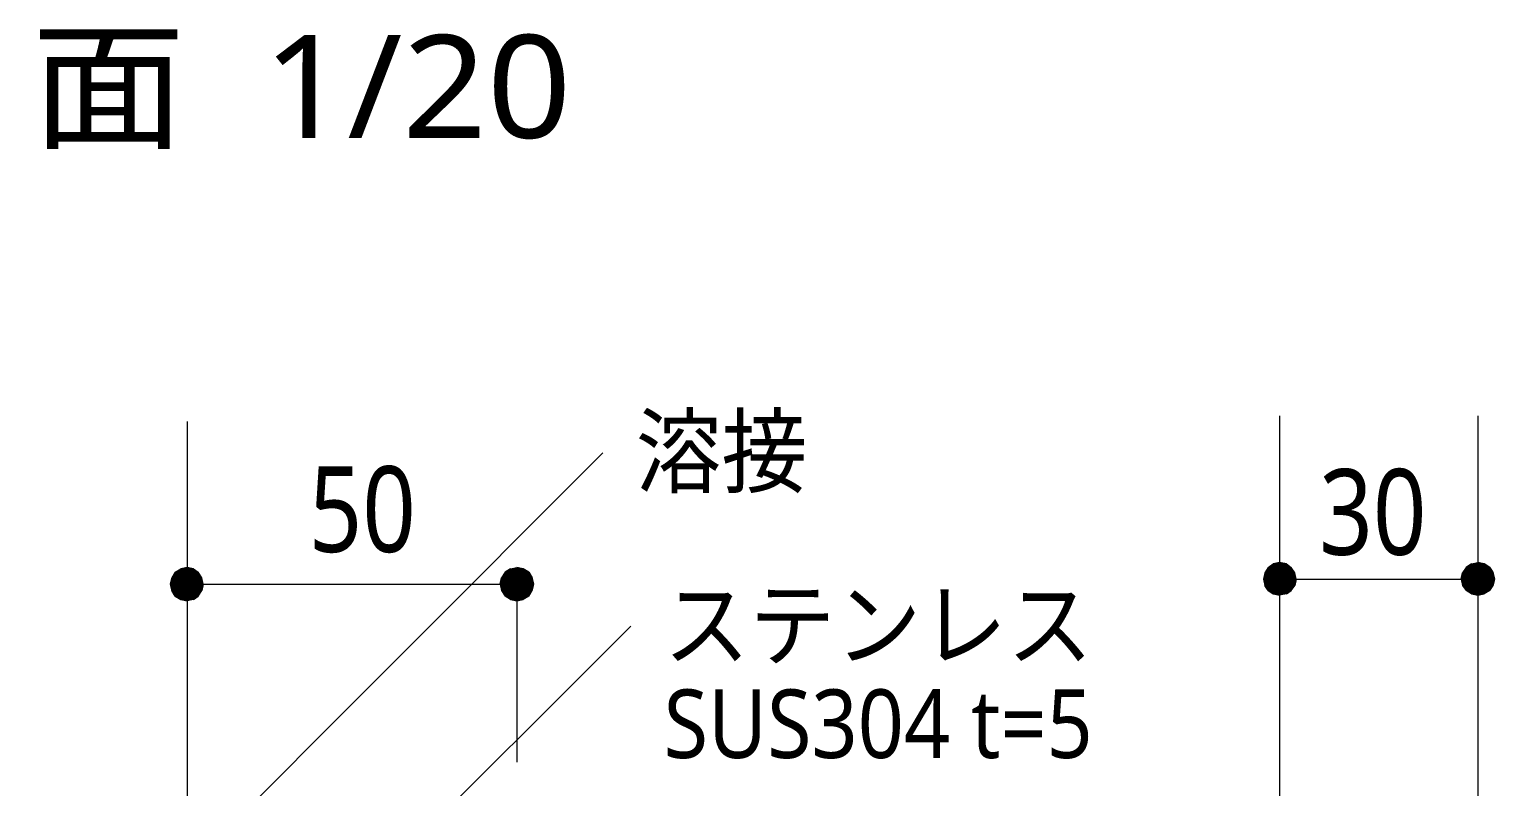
# Model space of a CAD drawing. Header units: millimetres. Extents: x 0 to 420, y 0 to 297.
# Drawn here: x 106.01 to 150.39, y 92.73 to 115.69 of the extents above; entities that cross this region are included whole.
import ezdxf
from ezdxf.enums import TextEntityAlignment as Align

# ---------------------------------------------------------------- set-up
doc = ezdxf.new("R2010")
doc.units = ezdxf.units.MM
doc.styles.add('kst32b', font='NotoSansJP-Variable.ttf')

msp = doc.modelspace()

# ---------------------------------------------------------------- hatches: boundary and pattern name
h = msp.add_hatch(color=7)
h.paths.add_polyline_path([(143.87, 99.526), (143.679, 99.483), (143.87, 99.018), (143.87, 99.526)])
h.paths.add_polyline_path([(143.679, 99.483), (143.87, 99.018), (143.531, 99.377), (143.679, 99.483)])
h.paths.add_polyline_path([(143.87, 99.018), (143.531, 99.377), (143.425, 99.208), (143.87, 99.018)])
h = msp.add_hatch(color=7)
h.paths.add_polyline_path([(144.336, 99.208), (144.23, 99.377), (143.87, 99.018), (144.336, 99.208)])
h.paths.add_polyline_path([(144.23, 99.377), (143.87, 99.018), (144.082, 99.483), (144.23, 99.377)])
h.paths.add_polyline_path([(143.87, 99.018), (144.082, 99.483), (143.87, 99.526), (143.87, 99.018)])
h = msp.add_hatch(color=7)
h.paths.add_polyline_path([(150.072, 99.483), (149.881, 99.526), (149.881, 99.018), (150.072, 99.483)])
h.paths.add_polyline_path([(149.881, 99.526), (149.881, 99.018), (149.691, 99.483), (149.881, 99.526)])
h.paths.add_polyline_path([(149.881, 99.018), (149.691, 99.483), (149.521, 99.377), (149.881, 99.018)])
h = msp.add_hatch(color=7)
h.paths.add_polyline_path([(150.389, 99.018), (150.347, 99.208), (149.881, 99.018), (150.389, 99.018)])
h.paths.add_polyline_path([(150.347, 99.208), (149.881, 99.018), (150.241, 99.377), (150.347, 99.208)])
h.paths.add_polyline_path([(149.881, 99.018), (150.241, 99.377), (150.072, 99.483), (149.881, 99.018)])
for points in [[(110.321, 99.06), (110.278, 98.87), (110.786, 98.87), (110.321, 99.06)], [(143.425, 99.208), (143.383, 99.018), (143.87, 99.018), (143.425, 99.208)], [(150.347, 98.827), (150.389, 99.018), (149.881, 99.018), (150.347, 98.827)], [(121.243, 98.679), (121.285, 98.87), (120.777, 98.87), (121.243, 98.679)]]:
    msp.add_hatch(color=7).paths.add_polyline_path(points)
h = msp.add_hatch(color=7)
h.paths.add_polyline_path([(110.786, 99.377), (110.596, 99.335), (110.786, 98.87), (110.786, 99.377)])
h.paths.add_polyline_path([(110.596, 99.335), (110.786, 98.87), (110.427, 99.229), (110.596, 99.335)])
h.paths.add_polyline_path([(110.786, 98.87), (110.427, 99.229), (110.321, 99.06), (110.786, 98.87)])
h = msp.add_hatch(color=7)
h.paths.add_polyline_path([(111.231, 99.06), (111.125, 99.229), (110.786, 98.87), (111.231, 99.06)])
h.paths.add_polyline_path([(111.125, 99.229), (110.786, 98.87), (110.977, 99.335), (111.125, 99.229)])
h.paths.add_polyline_path([(110.786, 98.87), (110.977, 99.335), (110.786, 99.377), (110.786, 98.87)])
h = msp.add_hatch(color=7)
h.paths.add_polyline_path([(111.125, 98.51), (111.231, 98.679), (110.786, 98.87), (111.125, 98.51)])
h.paths.add_polyline_path([(111.231, 98.679), (110.786, 98.87), (111.273, 98.87), (111.231, 98.679)])
h.paths.add_polyline_path([(110.786, 98.87), (111.273, 98.87), (111.231, 99.06), (110.786, 98.87)])
h = msp.add_hatch(color=7)
h.paths.add_polyline_path([(120.417, 99.229), (120.311, 99.06), (120.777, 98.87), (120.417, 99.229)])
h.paths.add_polyline_path([(120.311, 99.06), (120.777, 98.87), (120.269, 98.87), (120.311, 99.06)])
h.paths.add_polyline_path([(120.777, 98.87), (120.269, 98.87), (120.311, 98.679), (120.777, 98.87)])
h = msp.add_hatch(color=7)
h.paths.add_polyline_path([(120.968, 99.335), (120.777, 99.377), (120.777, 98.87), (120.968, 99.335)])
h.paths.add_polyline_path([(120.777, 99.377), (120.777, 98.87), (120.587, 99.335), (120.777, 99.377)])
h.paths.add_polyline_path([(120.777, 98.87), (120.587, 99.335), (120.417, 99.229), (120.777, 98.87)])
h = msp.add_hatch(color=7)
h.paths.add_polyline_path([(121.285, 98.87), (121.243, 99.06), (120.777, 98.87), (121.285, 98.87)])
h.paths.add_polyline_path([(121.243, 99.06), (120.777, 98.87), (121.137, 99.229), (121.243, 99.06)])
h.paths.add_polyline_path([(120.777, 98.87), (121.137, 99.229), (120.968, 99.335), (120.777, 98.87)])
h = msp.add_hatch(color=7)
h.paths.add_polyline_path([(143.383, 99.018), (143.425, 98.827), (143.87, 99.018), (143.383, 99.018)])
h.paths.add_polyline_path([(143.425, 98.827), (143.87, 99.018), (143.531, 98.679), (143.425, 98.827)])
h.paths.add_polyline_path([(143.87, 99.018), (143.531, 98.679), (143.679, 98.573), (143.87, 99.018)])
h = msp.add_hatch(color=7)
h.paths.add_polyline_path([(143.679, 98.573), (143.87, 98.531), (143.87, 99.018), (143.679, 98.573)])
h.paths.add_polyline_path([(143.87, 98.531), (143.87, 99.018), (144.082, 98.573), (143.87, 98.531)])
h.paths.add_polyline_path([(143.87, 99.018), (144.082, 98.573), (144.23, 98.679), (143.87, 99.018)])
h = msp.add_hatch(color=7)
h.paths.add_polyline_path([(144.23, 98.679), (144.336, 98.827), (143.87, 99.018), (144.23, 98.679)])
h.paths.add_polyline_path([(144.336, 98.827), (143.87, 99.018), (144.378, 99.018), (144.336, 98.827)])
h.paths.add_polyline_path([(143.87, 99.018), (144.378, 99.018), (144.336, 99.208), (143.87, 99.018)])
h = msp.add_hatch(color=7)
h.paths.add_polyline_path([(149.521, 99.377), (149.416, 99.208), (149.881, 99.018), (149.521, 99.377)])
h.paths.add_polyline_path([(149.416, 99.208), (149.881, 99.018), (149.373, 99.018), (149.416, 99.208)])
h.paths.add_polyline_path([(149.881, 99.018), (149.373, 99.018), (149.416, 98.827), (149.881, 99.018)])
h = msp.add_hatch(color=7)
h.paths.add_polyline_path([(149.416, 98.827), (149.521, 98.679), (149.881, 99.018), (149.416, 98.827)])
h.paths.add_polyline_path([(149.521, 98.679), (149.881, 99.018), (149.691, 98.573), (149.521, 98.679)])
h.paths.add_polyline_path([(149.881, 99.018), (149.691, 98.573), (149.881, 98.531), (149.881, 99.018)])
h = msp.add_hatch(color=7)
h.paths.add_polyline_path([(149.881, 98.531), (150.072, 98.573), (149.881, 99.018), (149.881, 98.531)])
h.paths.add_polyline_path([(150.072, 98.573), (149.881, 99.018), (150.241, 98.679), (150.072, 98.573)])
h.paths.add_polyline_path([(149.881, 99.018), (150.241, 98.679), (150.347, 98.827), (149.881, 99.018)])
h = msp.add_hatch(color=7)
h.paths.add_polyline_path([(110.278, 98.87), (110.321, 98.679), (110.786, 98.87), (110.278, 98.87)])
h.paths.add_polyline_path([(110.321, 98.679), (110.786, 98.87), (110.427, 98.51), (110.321, 98.679)])
h.paths.add_polyline_path([(110.786, 98.87), (110.427, 98.51), (110.596, 98.404), (110.786, 98.87)])
h = msp.add_hatch(color=7)
h.paths.add_polyline_path([(110.596, 98.404), (110.786, 98.362), (110.786, 98.87), (110.596, 98.404)])
h.paths.add_polyline_path([(110.786, 98.362), (110.786, 98.87), (110.977, 98.404), (110.786, 98.362)])
h.paths.add_polyline_path([(110.786, 98.87), (110.977, 98.404), (111.125, 98.51), (110.786, 98.87)])
h = msp.add_hatch(color=7)
h.paths.add_polyline_path([(120.311, 98.679), (120.417, 98.51), (120.777, 98.87), (120.311, 98.679)])
h.paths.add_polyline_path([(120.417, 98.51), (120.777, 98.87), (120.587, 98.404), (120.417, 98.51)])
h.paths.add_polyline_path([(120.777, 98.87), (120.587, 98.404), (120.777, 98.362), (120.777, 98.87)])
h = msp.add_hatch(color=7)
h.paths.add_polyline_path([(120.777, 98.362), (120.968, 98.404), (120.777, 98.87), (120.777, 98.362)])
h.paths.add_polyline_path([(120.968, 98.404), (120.777, 98.87), (121.137, 98.51), (120.968, 98.404)])
h.paths.add_polyline_path([(120.777, 98.87), (121.137, 98.51), (121.243, 98.679), (120.777, 98.87)])

# ---------------------------------------------------------------- linework, layer by layer
at = {"lineweight": 13}
for points in [[(143.87, 103.971), (143.87, 88.985)], [(149.881, 103.971), (149.881, 88.985)], [(110.786, 103.801), (110.786, 63.818)], [(111.019, 90.466), (123.38, 102.849)], [(143.87, 99.018), (149.881, 99.018)], [(110.786, 98.87), (120.777, 98.87), (120.777, 93.472)], [(116.988, 90.361), (124.227, 97.6)]]:
    msp.add_lwpolyline(points, dxfattribs=at)
at = {"lineweight": 0}
for points in [[(143.679, 99.483), (143.87, 99.018), (143.531, 99.377)], [(143.87, 99.526), (143.679, 99.483), (143.87, 99.018)], [(143.87, 99.018), (144.082, 99.483), (143.87, 99.526)], [(144.23, 99.377), (143.87, 99.018), (144.082, 99.483)], [(149.881, 99.018), (149.691, 99.483), (149.521, 99.377)], [(149.881, 99.526), (149.881, 99.018), (149.691, 99.483)], [(150.072, 99.483), (149.881, 99.526), (149.881, 99.018)], [(149.881, 99.018), (150.241, 99.377), (150.072, 99.483)], [(110.321, 99.06), (110.278, 98.87), (110.786, 98.87)], [(110.786, 98.87), (110.427, 99.229), (110.321, 99.06)], [(110.596, 99.335), (110.786, 98.87), (110.427, 99.229)], [(110.786, 99.377), (110.596, 99.335), (110.786, 98.87)], [(110.786, 98.87), (110.977, 99.335), (110.786, 99.377)], [(111.125, 99.229), (110.786, 98.87), (110.977, 99.335)], [(111.231, 99.06), (111.125, 99.229), (110.786, 98.87)], [(110.786, 98.87), (111.273, 98.87), (111.231, 99.06)], [(120.311, 99.06), (120.777, 98.87), (120.269, 98.87)], [(120.417, 99.229), (120.311, 99.06), (120.777, 98.87)], [(120.777, 98.87), (120.587, 99.335), (120.417, 99.229)], [(120.777, 99.377), (120.777, 98.87), (120.587, 99.335)], [(120.968, 99.335), (120.777, 99.377), (120.777, 98.87)], [(120.777, 98.87), (121.137, 99.229), (120.968, 99.335)], [(121.243, 99.06), (120.777, 98.87), (121.137, 99.229)], [(121.285, 98.87), (121.243, 99.06), (120.777, 98.87)], [(143.425, 99.208), (143.383, 99.018), (143.87, 99.018)], [(143.383, 99.018), (143.425, 98.827), (143.87, 99.018)], [(143.87, 99.018), (143.531, 99.377), (143.425, 99.208)], [(143.425, 98.827), (143.87, 99.018), (143.531, 98.679)], [(143.87, 99.018), (143.531, 98.679), (143.679, 98.573)], [(143.679, 98.573), (143.87, 98.531), (143.87, 99.018)], [(144.336, 99.208), (144.23, 99.377), (143.87, 99.018)], [(143.87, 99.018), (144.378, 99.018), (144.336, 99.208)], [(143.87, 98.531), (143.87, 99.018), (144.082, 98.573)], [(143.87, 99.018), (144.082, 98.573), (144.23, 98.679)], [(144.23, 98.679), (144.336, 98.827), (143.87, 99.018)], [(144.336, 98.827), (143.87, 99.018), (144.378, 99.018)], [(149.416, 99.208), (149.881, 99.018), (149.373, 99.018)], [(149.881, 99.018), (149.373, 99.018), (149.416, 98.827)], [(149.521, 99.377), (149.416, 99.208), (149.881, 99.018)], [(149.416, 98.827), (149.521, 98.679), (149.881, 99.018)], [(149.521, 98.679), (149.881, 99.018), (149.691, 98.573)], [(149.881, 99.018), (149.691, 98.573), (149.881, 98.531)], [(150.347, 99.208), (149.881, 99.018), (150.241, 99.377)], [(150.389, 99.018), (150.347, 99.208), (149.881, 99.018)], [(149.881, 98.531), (150.072, 98.573), (149.881, 99.018)], [(150.072, 98.573), (149.881, 99.018), (150.241, 98.679)], [(149.881, 99.018), (150.241, 98.679), (150.347, 98.827)], [(150.347, 98.827), (150.389, 99.018), (149.881, 99.018)], [(110.278, 98.87), (110.321, 98.679), (110.786, 98.87)], [(110.321, 98.679), (110.786, 98.87), (110.427, 98.51)], [(110.786, 98.87), (110.427, 98.51), (110.596, 98.404)], [(110.596, 98.404), (110.786, 98.362), (110.786, 98.87)], [(110.786, 98.362), (110.786, 98.87), (110.977, 98.404)], [(110.786, 98.87), (110.977, 98.404), (111.125, 98.51)], [(111.125, 98.51), (111.231, 98.679), (110.786, 98.87)], [(111.231, 98.679), (110.786, 98.87), (111.273, 98.87)], [(120.777, 98.87), (120.269, 98.87), (120.311, 98.679)], [(120.311, 98.679), (120.417, 98.51), (120.777, 98.87)], [(120.417, 98.51), (120.777, 98.87), (120.587, 98.404)], [(120.777, 98.87), (120.587, 98.404), (120.777, 98.362)], [(120.777, 98.362), (120.968, 98.404), (120.777, 98.87)], [(120.968, 98.404), (120.777, 98.87), (121.137, 98.51)], [(120.777, 98.87), (121.137, 98.51), (121.243, 98.679)], [(121.243, 98.679), (121.285, 98.87), (120.777, 98.87)]]:
    msp.add_lwpolyline(points, close=True, dxfattribs=at)

# ---------------------------------------------------------------- texts
at = {"style": 'kst32b'}
for s, height, p, p2 in [('平  面  1/20', 3.1187, (99.039, 112.395), (122.429, 112.395)), ('溶接', 2.0791, (124.375, 101.854), (129.573, 101.854)), ('50', 2.5989, (114.469, 99.843), (117.718, 99.843)), ('30', 2.5989, (145.076, 99.759), (148.325, 99.759)), ('ステンレス', 2.0791, (125.222, 96.605), (138.217, 96.605)), ('SUS304 t=5', 2.0791, (125.222, 93.599), (138.217, 93.599))]:
    msp.add_text(s, height=height, dxfattribs=at).set_placement(p, p2, align=Align.FIT)

doc.saveas('drawing.dxf')
